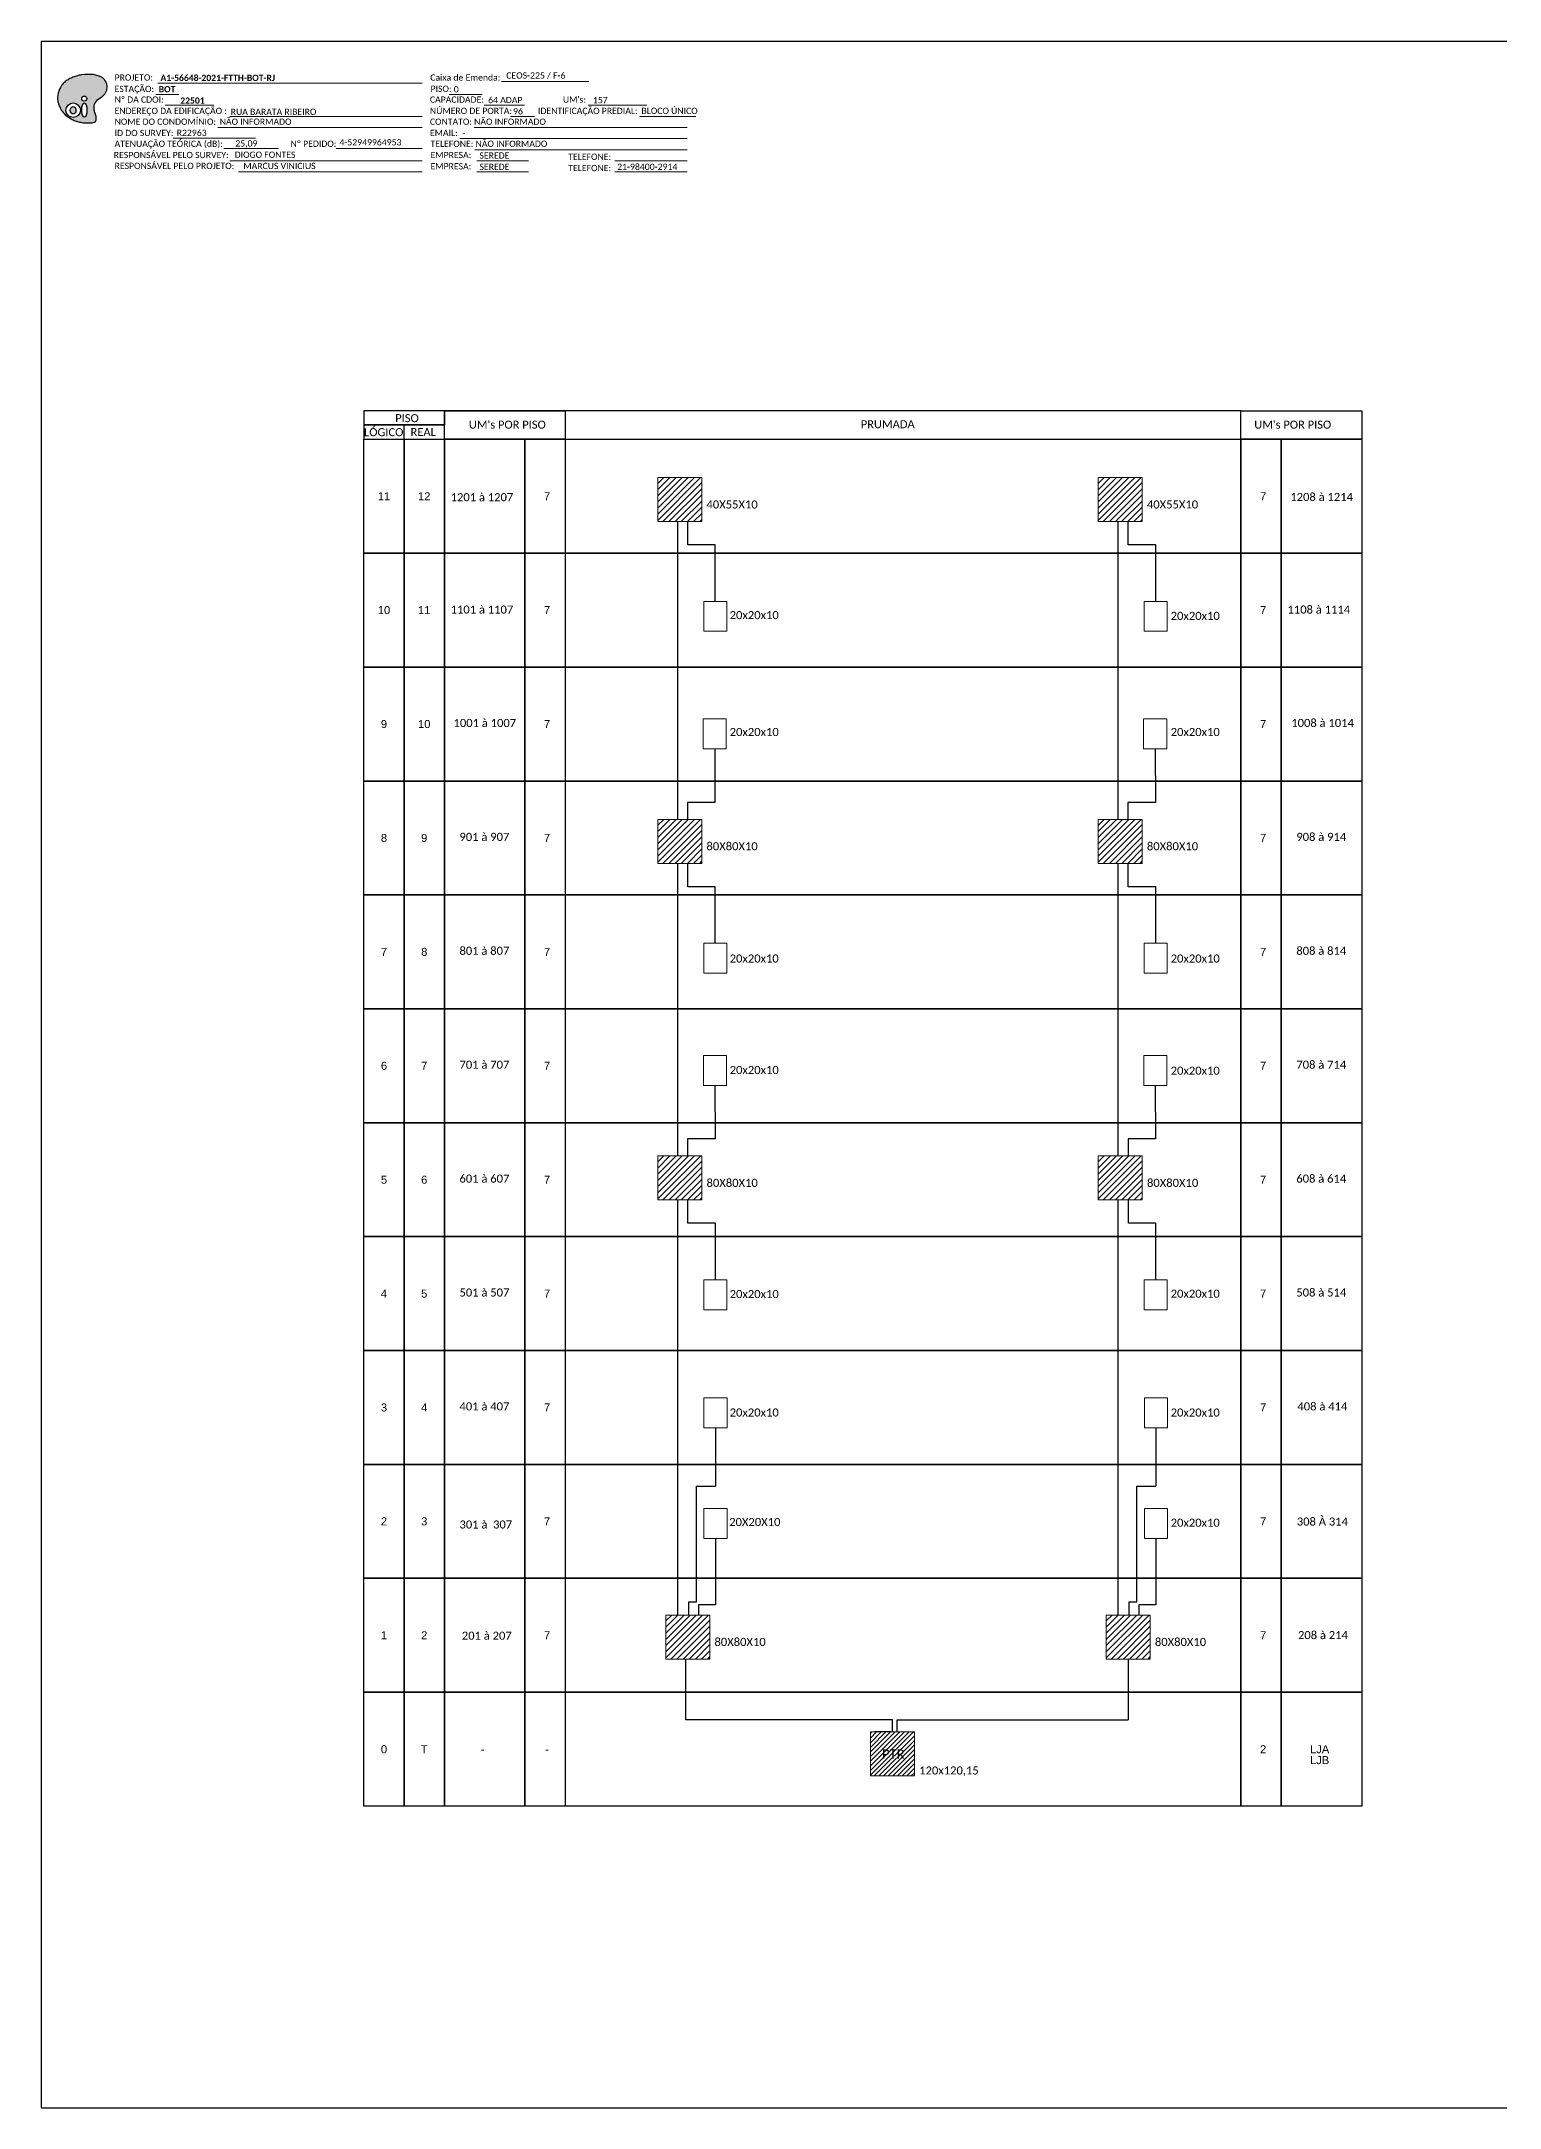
# Model space of a CAD drawing. Header units: millimetres. Extents: x 7977 to 746466, y 369 to 202040.
# Drawn here: x 744701 to 745120, y 201446 to 202040 of the extents above; entities that cross this region are included whole.
import ezdxf
from ezdxf.enums import TextEntityAlignment as Align

# ---------------------------------------------------------------- set-up
doc = ezdxf.new("R2010")
doc.units = ezdxf.units.MM
doc.layers.add('Meio Fio', color=7, linetype='Continuous')
doc.styles.add('ARIAL', font='arial.ttf')
doc.styles.add('WMF-Calibri0', font='calibri.ttf')
doc.styles.add('WMF-Calibri1', font='calibrib.ttf')

# ---------------------------------------------------------------- blocks, each defined once
blk = doc.blocks.new('OI')
h = blk.add_hatch(color=40)
edge = h.paths.add_edge_path()
edge.add_spline(control_points=[(4.35, -0.67), (3.92, -0.99), (3.26, -1.5), (2.81, -2.59), (2.9, -3.5), (3.06, -4.27), (3.31, -4.85), (3.37, -5.39), (3.4, -5.88), (3.2, -6.4), (2.54, -6.61), (1.65, -6.63), (0.55, -6.67), (-0.56, -6.42), (-1.61, -6.14), (-2.77, -5.61), (-3.92, -4.77), (-4.89, -3.7), (-5.34, -2.65), (-5.6, -1.94), (-5.85, -0.96), (-5.71, 0.47), (-5.1, 2.02), (-4.14, 3.02), (-3.3, 3.61), (-2.37, 4.16), (-1.36, 4.44), (-0.56, 4.7), (0.79, 4.85), (2.24, 4.97), (3.79, 4.57), (4.67, 4.21), (5.44, 3.65), (5.76, 2.99), (6.03, 2.21), (6.01, 1.46), (5.72, 0.64), (5.31, 0.08), (4.88, -0.38), (4.51, -0.55), (4.35, -0.67)], knot_values=[0, 0, 0, 0, 1.60434, 2.417191, 3.427595, 4.282808, 4.776746, 5.304182, 5.888771, 6.258406, 6.858137, 7.79129, 8.986195, 10.124242, 11.187857, 12.242908, 13.953784, 15.414161, 16.515391, 17.349188, 17.675853, 19.552021, 21.515531, 22.568638, 23.63245, 24.621084, 25.782718, 26.745347, 27.142653, 29.870543, 31.004649, 31.921532, 32.709589, 33.801391, 34.042471, 35.192333, 35.971461, 36.628871, 37.254359, 37.836911, 37.836911, 37.836911, 37.836911], degree=3, periodic=0)
h.paths.add_polyline_path([(1.13, -0.87, -1), (-0.04, -0.87, -1)], flags=16)
edge = h.paths.add_edge_path(flags=16)
edge.add_ellipse((0.56, -3.59), major_axis=(-0.02, 1.71), ratio=0.361305, start_angle=0, end_angle=360)
h.paths.add_polyline_path([(-0.36, -3.62, -1), (-3.8, -3.62, -1)], flags=16)
edge = h.paths.add_edge_path(flags=0)
edge.add_ellipse((-2.08, -3.62), major_axis=(0, 0.885), ratio=0.758294, start_angle=0, end_angle=360)
at = {"color": 40}
for centre, radius in [((-2.08, -3.62), 1.72), ((0.54, -0.87), 0.587)]:
    blk.add_circle(centre, radius, dxfattribs=at)
blk.add_ellipse((-2.08, -3.62), major_axis=(0, 0.885), ratio=0.758294, start_param=-3.141592653589792, end_param=3.141592653589792, dxfattribs=at)
blk.add_ellipse((0.56, -3.59), major_axis=(-0.02, 1.71), ratio=0.361305, dxfattribs=at)
at = {"color": 40, "start_tangent": (-0.800898, -0.598801), "end_tangent": (-0.800898, -0.598801)}
blk.add_spline([(4.35, -0.67), (3.2, -1.78), (2.9, -2.54), (2.92, -3.55), (3.12, -4.38), (3.28, -4.85), (3.37, -5.37), (3.35, -5.95), (3.2, -6.29), (2.66, -6.55), (1.73, -6.63), (0.54, -6.62), (-0.58, -6.41), (-1.6, -6.11), (-2.56, -5.67), (-3.95, -4.67), (-4.89, -3.56), (-5.37, -2.56), (-5.64, -1.78), (-5.72, -1.46), (-5.63, 0.42), (-4.84, 2.22), (-4.13, 2.99), (-3.27, 3.62), (-2.4, 4.09), (-1.3, 4.47), (-0.37, 4.72), (0.02, 4.77), (2.75, 4.8), (3.85, 4.53), (4.69, 4.16), (5.31, 3.68), (5.85, 2.73), (5.93, 2.5), (5.94, 1.35), (5.67, 0.62), (5.29, 0.08), (4.84, -0.36), (4.35, -0.67)], degree=3, dxfattribs=at)

msp = doc.modelspace()

# ---------------------------------------------------------------- hatches: boundary and pattern name
h = msp.add_hatch()
h.set_pattern_fill('ANSI31', color=1, scale=10, style=0)
h.set_pattern_definition([(45, (742636.6551, 201645.9925), (-0.8838835, 0.8838835), [])])
h.paths.add_polyline_path([(744877.92, 201901.72), (744890.56, 201901.72), (744890.56, 201914.37), (744877.92, 201914.37)])
h = msp.add_hatch()
h.set_pattern_fill('ANSI31', color=1, scale=10, style=0)
h.set_pattern_definition([(45, (742763.2801, 201645.9925), (-0.8838835, 0.8838835), [])])
h.paths.add_polyline_path([(745004.54, 201901.72), (745017.19, 201901.72), (745017.19, 201914.37), (745004.54, 201914.37)])
h = msp.add_hatch()
h.set_pattern_fill('ANSI31', color=1, scale=10, style=0)
h.set_pattern_definition([(45, (742636.6551, 201547.7356), (-0.8838835, 0.8838835), [])])
h.paths.add_polyline_path([(744877.92, 201803.47), (744890.56, 201803.47), (744890.56, 201816.11), (744877.92, 201816.11)])
h = msp.add_hatch()
h.set_pattern_fill('ANSI31', color=1, scale=10, style=0)
h.set_pattern_definition([(45, (742763.2801, 201547.7356), (-0.8838835, 0.8838835), [])])
h.paths.add_polyline_path([(745004.54, 201803.47), (745017.19, 201803.47), (745017.19, 201816.11), (745004.54, 201816.11)])
h = msp.add_hatch()
h.set_pattern_fill('ANSI31', color=1, scale=10, style=0)
h.set_pattern_definition([(45, (742636.6845, 201450.9719), (-0.8838835, 0.8838835), [])])
h.paths.add_polyline_path([(744877.95, 201706.7), (744890.59, 201706.7), (744890.59, 201719.35), (744877.95, 201719.35)])
h = msp.add_hatch()
h.set_pattern_fill('ANSI31', color=1, scale=10, style=0)
h.set_pattern_definition([(45, (742763.3094, 201450.9719), (-0.8838835, 0.8838835), [])])
h.paths.add_polyline_path([(745004.57, 201706.7), (745017.22, 201706.7), (745017.22, 201719.35), (745004.57, 201719.35)])
h = msp.add_hatch()
h.set_pattern_fill('ANSI31', color=1, scale=10, style=0)
h.set_pattern_definition([(45, (742638.9542, 201319.0099), (-0.8838835, 0.8838835), [])])
h.paths.add_polyline_path([(744880.22, 201574.74), (744892.86, 201574.74), (744892.86, 201587.38), (744880.22, 201587.38)])
h = msp.add_hatch()
h.set_pattern_fill('ANSI31', color=1, scale=10, style=0)
h.set_pattern_definition([(45, (742765.5791, 201319.0099), (-0.8838835, 0.8838835), [])])
h.paths.add_polyline_path([(745006.84, 201574.74), (745019.49, 201574.74), (745019.49, 201587.38), (745006.84, 201587.38)])
h = msp.add_hatch()
h.set_pattern_fill('ANSI31', color=1, scale=7.526522, style=0)
h.set_pattern_definition([(45, (744716.2356, 201226.7215), (-0.6652568, 0.6652568), [])])
h.paths.add_polyline_path([(744951.73, 201553.77), (744939.08, 201553.77), (744939.08, 201541.12), (744951.73, 201541.12)])
h.paths.add_polyline_path([(744941.65, 201545.4), (744949.61, 201545.4), (744949.61, 201549.46), (744941.65, 201549.46)], flags=24)

# ---------------------------------------------------------------- linework, layer by layer
msp.add_line((744944.83, 201553.77), (744940.29, 201553.77))
for points in [[(744700.68, 201445.77), (745539.25, 201445.77), (745539.25, 202039.77), (744700.68, 202039.77), (744700.68, 201445.77)], [(744816.56, 201925.38), (745045.58, 201925.38), (745045.58, 201933.6), (744816.56, 201933.6), (744816.56, 201933.6), (744816.56, 201929.49)], [(745045.57, 201925.38), (745045.57, 201933.6)], [(744804.99, 201925.38), (744804.99, 201929.49)]]:
    msp.add_lwpolyline(points)
at = {"color": 7, "lineweight": 0}
for points in [[(744734.15, 202027.73), (744810.13, 202027.73)], [(744832.97, 202028.22), (744858.1, 202028.22)], [(744733.64, 202024.45), (744740.19, 202024.45)], [(744736.3, 202021.38), (744750.24, 202021.38)], [(744817.92, 202024.5), (744827.41, 202024.5)], [(744827.97, 202021.38), (744839.59, 202021.38)], [(744857.91, 202021.38), (744874.77, 202021.38)], [(744751.46, 202015.03), (744810.13, 202015.03)], [(744754.87, 202018.15), (744810.13, 202018.15)], [(744825.09, 202015.03), (744886.32, 202015.03)], [(744835.56, 202018.15), (744842.5, 202018.15)], [(744872.73, 202018.15), (744888.9, 202018.15)], [(744738.62, 202011.97), (744762.25, 202011.97)], [(744753.16, 202009), (744768.83, 202009)], [(744785.49, 202009.01), (744809.98, 202009.01)], [(744785.99, 202009.01), (744810.14, 202009.01)], [(744821.05, 202011.8), (744886.32, 202011.8)], [(744825.33, 202008.56), (744886.32, 202008.56)], [(744754.87, 202005.45), (744810.13, 202005.45)], [(744757.36, 202002.21), (744810.13, 202002.21)], [(744825.94, 202005.45), (744840.74, 202005.45)], [(744825.94, 202002.21), (744840.74, 202002.21)], [(744865.55, 202005.45), (744886.32, 202005.45)], [(744865.55, 202002.21), (744886.32, 202002.21)]]:
    msp.add_lwpolyline(points, dxfattribs=at)
at = {"color": 0}
for points in [[(744793.42, 201929.49), (744816.56, 201929.49), (744816.56, 201933.6), (744793.42, 201933.6)], [(744793.42, 201925.38), (744816.56, 201925.38), (744816.56, 201929.49), (744793.42, 201929.49)]]:
    msp.add_lwpolyline(points, close=True, dxfattribs=at)
for points in [[(745045.58, 201933.6), (745080.3, 201933.6), (745080.3, 201925.38), (745045.58, 201925.38)], [(744793.42, 201925.38), (744804.99, 201925.38), (744804.99, 201892.63), (744793.42, 201892.63)], [(744804.99, 201925.38), (744816.56, 201925.38), (744816.56, 201892.63), (744804.99, 201892.63)], [(744816.56, 201925.38), (745045.58, 201925.38), (745045.58, 201892.63), (744816.56, 201892.63)], [(744816.56, 201925.38), (744839.71, 201925.38), (744839.71, 201892.63), (744816.56, 201892.63)], [(744839.71, 201925.38), (744851.28, 201925.38), (744851.28, 201892.63), (744839.71, 201892.63)], [(745045.58, 201925.38), (745057.16, 201925.38), (745057.16, 201892.63), (745045.58, 201892.63)], [(745057.16, 201925.38), (745080.3, 201925.38), (745080.3, 201892.63), (745057.16, 201892.63)], [(744793.42, 201892.63), (744804.99, 201892.63), (744804.99, 201859.89), (744793.42, 201859.89)], [(744804.99, 201892.63), (744816.56, 201892.63), (744816.56, 201859.89), (744804.99, 201859.89)], [(744816.56, 201892.63), (745045.58, 201892.63), (745045.58, 201859.89), (744816.56, 201859.89)], [(744816.56, 201892.63), (744839.71, 201892.63), (744839.71, 201859.89), (744816.56, 201859.89)], [(744839.71, 201892.63), (744851.28, 201892.63), (744851.28, 201859.89), (744839.71, 201859.89)], [(745045.58, 201892.63), (745057.16, 201892.63), (745057.16, 201859.89), (745045.58, 201859.89)], [(745057.16, 201892.63), (745080.3, 201892.63), (745080.3, 201859.89), (745057.16, 201859.89)], [(744793.42, 201859.89), (744804.99, 201859.89), (744804.99, 201827.14), (744793.42, 201827.14)], [(744804.99, 201859.89), (744816.56, 201859.89), (744816.56, 201827.14), (744804.99, 201827.14)], [(744816.56, 201859.89), (745045.58, 201859.89), (745045.58, 201827.14), (744816.56, 201827.14)], [(744816.56, 201859.89), (744839.71, 201859.89), (744839.71, 201827.14), (744816.56, 201827.14)], [(744839.71, 201859.89), (744851.28, 201859.89), (744851.28, 201827.14), (744839.71, 201827.14)], [(745045.58, 201859.89), (745057.16, 201859.89), (745057.16, 201827.14), (745045.58, 201827.14)], [(745057.16, 201859.89), (745080.3, 201859.89), (745080.3, 201827.14), (745057.16, 201827.14)], [(744793.42, 201827.14), (744804.99, 201827.14), (744804.99, 201794.4), (744793.42, 201794.4)], [(744804.99, 201827.14), (744816.56, 201827.14), (744816.56, 201794.4), (744804.99, 201794.4)], [(744816.56, 201827.14), (745045.58, 201827.14), (745045.58, 201794.4), (744816.56, 201794.4)], [(744816.56, 201827.14), (744839.71, 201827.14), (744839.71, 201794.4), (744816.56, 201794.4)], [(744839.71, 201827.14), (744851.28, 201827.14), (744851.28, 201794.4), (744839.71, 201794.4)], [(745045.58, 201827.14), (745057.16, 201827.14), (745057.16, 201794.4), (745045.58, 201794.4)], [(745057.16, 201827.14), (745080.3, 201827.14), (745080.3, 201794.4), (745057.16, 201794.4)], [(744793.42, 201794.4), (744804.99, 201794.4), (744804.99, 201761.66), (744793.42, 201761.66)], [(744804.99, 201794.4), (744816.56, 201794.4), (744816.56, 201761.66), (744804.99, 201761.66)], [(744816.56, 201794.4), (745045.58, 201794.4), (745045.58, 201761.66), (744816.56, 201761.66)], [(744816.56, 201794.4), (744839.71, 201794.4), (744839.71, 201761.66), (744816.56, 201761.66)], [(744839.71, 201794.4), (744851.28, 201794.4), (744851.28, 201761.66), (744839.71, 201761.66)], [(745045.58, 201794.4), (745057.16, 201794.4), (745057.16, 201761.66), (745045.58, 201761.66)], [(745057.16, 201794.4), (745080.3, 201794.4), (745080.3, 201761.66), (745057.16, 201761.66)], [(744793.42, 201761.66), (744804.99, 201761.66), (744804.99, 201728.91), (744793.42, 201728.91)], [(744804.99, 201761.66), (744816.56, 201761.66), (744816.56, 201728.91), (744804.99, 201728.91)], [(744816.56, 201761.66), (745045.58, 201761.66), (745045.58, 201728.91), (744816.56, 201728.91)], [(744816.56, 201761.66), (744839.71, 201761.66), (744839.71, 201728.91), (744816.56, 201728.91)], [(744839.71, 201761.66), (744851.28, 201761.66), (744851.28, 201728.91), (744839.71, 201728.91)], [(745045.58, 201761.66), (745057.16, 201761.66), (745057.16, 201728.91), (745045.58, 201728.91)], [(745057.16, 201761.66), (745080.3, 201761.66), (745080.3, 201728.91), (745057.16, 201728.91)], [(744793.42, 201728.91), (744804.99, 201728.91), (744804.99, 201696.17), (744793.42, 201696.17)], [(744804.99, 201728.91), (744816.56, 201728.91), (744816.56, 201696.17), (744804.99, 201696.17)], [(744816.56, 201728.91), (745045.58, 201728.91), (745045.58, 201696.17), (744816.56, 201696.17)], [(744816.56, 201728.91), (744839.71, 201728.91), (744839.71, 201696.17), (744816.56, 201696.17)], [(744839.71, 201728.91), (744851.28, 201728.91), (744851.28, 201696.17), (744839.71, 201696.17)], [(745045.58, 201728.91), (745057.16, 201728.91), (745057.16, 201696.17), (745045.58, 201696.17)], [(745057.16, 201728.91), (745080.3, 201728.91), (745080.3, 201696.17), (745057.16, 201696.17)], [(744793.42, 201696.17), (744804.99, 201696.17), (744804.99, 201663.43), (744793.42, 201663.43)], [(744804.99, 201696.17), (744816.56, 201696.17), (744816.56, 201663.43), (744804.99, 201663.43)], [(744816.56, 201696.17), (745045.58, 201696.17), (745045.58, 201663.43), (744816.56, 201663.43)], [(744816.56, 201696.17), (744839.71, 201696.17), (744839.71, 201663.43), (744816.56, 201663.43)], [(744839.71, 201696.17), (744851.28, 201696.17), (744851.28, 201663.43), (744839.71, 201663.43)], [(745045.58, 201696.17), (745057.16, 201696.17), (745057.16, 201663.43), (745045.58, 201663.43)], [(745057.16, 201696.17), (745080.3, 201696.17), (745080.3, 201663.43), (745057.16, 201663.43)], [(744793.42, 201663.43), (744804.99, 201663.43), (744804.99, 201630.68), (744793.42, 201630.68)], [(744804.99, 201663.43), (744816.56, 201663.43), (744816.56, 201630.68), (744804.99, 201630.68)], [(744816.56, 201663.43), (745045.58, 201663.43), (745045.58, 201630.68), (744816.56, 201630.68)], [(744816.56, 201663.43), (744839.71, 201663.43), (744839.71, 201630.68), (744816.56, 201630.68)], [(744839.71, 201663.43), (744851.28, 201663.43), (744851.28, 201630.68), (744839.71, 201630.68)], [(745045.58, 201663.43), (745057.16, 201663.43), (745057.16, 201630.68), (745045.58, 201630.68)], [(745057.16, 201663.43), (745080.3, 201663.43), (745080.3, 201630.68), (745057.16, 201630.68)], [(744793.42, 201630.68), (744804.99, 201630.68), (744804.99, 201597.94), (744793.42, 201597.94)], [(744804.99, 201630.68), (744816.56, 201630.68), (744816.56, 201597.94), (744804.99, 201597.94)], [(744816.56, 201630.68), (745045.58, 201630.68), (745045.58, 201597.94), (744816.56, 201597.94)], [(744816.56, 201630.68), (744839.71, 201630.68), (744839.71, 201597.94), (744816.56, 201597.94)], [(744839.71, 201630.68), (744851.28, 201630.68), (744851.28, 201597.94), (744839.71, 201597.94)], [(745045.58, 201630.68), (745057.16, 201630.68), (745057.16, 201597.94), (745045.58, 201597.94)], [(745057.16, 201630.68), (745080.3, 201630.68), (745080.3, 201597.94), (745057.16, 201597.94)], [(744793.42, 201597.94), (744804.99, 201597.94), (744804.99, 201565.19), (744793.42, 201565.19)], [(744804.99, 201597.94), (744816.56, 201597.94), (744816.56, 201565.19), (744804.99, 201565.19)], [(744816.56, 201597.94), (745045.58, 201597.94), (745045.58, 201565.19), (744816.56, 201565.19)], [(744816.56, 201597.94), (744839.71, 201597.94), (744839.71, 201565.19), (744816.56, 201565.19)], [(744839.71, 201597.94), (744851.28, 201597.94), (744851.28, 201565.19), (744839.71, 201565.19)], [(745045.58, 201597.94), (745057.16, 201597.94), (745057.16, 201565.19), (745045.58, 201565.19)], [(745057.16, 201597.94), (745080.3, 201597.94), (745080.3, 201565.19), (745057.16, 201565.19)], [(744793.42, 201565.19), (744804.99, 201565.19), (744804.99, 201532.45), (744793.42, 201532.45)], [(744804.99, 201565.19), (744816.56, 201565.19), (744816.56, 201532.45), (744804.99, 201532.45)], [(744816.56, 201565.19), (745045.58, 201565.19), (745045.58, 201532.45), (744816.56, 201532.45)], [(744816.56, 201565.19), (744839.71, 201565.19), (744839.71, 201532.45), (744816.56, 201532.45)], [(744839.71, 201565.19), (744851.28, 201565.19), (744851.28, 201532.45), (744839.71, 201532.45)], [(745045.58, 201565.19), (745057.16, 201565.19), (745057.16, 201532.45), (745045.58, 201532.45)], [(745057.16, 201565.19), (745080.3, 201565.19), (745080.3, 201532.45), (745057.16, 201532.45)]]:
    msp.add_lwpolyline(points, close=True)
at = {"color": 1, "lineweight": 0}
for points in [[(744877.92, 201914.37), (744890.56, 201914.37), (744890.56, 201901.72), (744877.92, 201901.72)], [(745004.54, 201914.37), (745017.19, 201914.37), (745017.19, 201901.72), (745004.54, 201901.72)], [(744877.92, 201816.11), (744890.56, 201816.11), (744890.56, 201803.47), (744877.92, 201803.47)], [(745004.54, 201816.11), (745017.19, 201816.11), (745017.19, 201803.47), (745004.54, 201803.47)], [(744877.95, 201719.35), (744890.59, 201719.35), (744890.59, 201706.7), (744877.95, 201706.7)], [(745004.57, 201719.35), (745017.22, 201719.35), (745017.22, 201706.7), (745004.57, 201706.7)], [(744880.22, 201587.38), (744892.86, 201587.38), (744892.86, 201574.74), (744880.22, 201574.74)], [(745006.84, 201587.38), (745019.49, 201587.38), (745019.49, 201574.74), (745006.84, 201574.74)], [(744939.08, 201553.77), (744951.73, 201553.77), (744951.73, 201541.12), (744939.08, 201541.12)]]:
    msp.add_lwpolyline(points, close=True, dxfattribs=at)
at = {"color": 3}
for points in [[(744883.66, 201816.11), (744883.66, 201901.72)], [(744894.45, 201878.79), (744894.45, 201895.01), (744886.56, 201895.01), (744886.56, 201901.72)], [(745010.28, 201816.11), (745010.28, 201901.72)], [(745021.07, 201878.79), (745021.07, 201895.01), (745013.19, 201895.01), (745013.19, 201901.72)], [(744894.3, 201836.38), (744894.36, 201821)], [(745020.92, 201836.38), (745020.98, 201821)], [(744894.36, 201821), (744886.47, 201821)], [(744886.47, 201821), (744886.47, 201816.11)], [(745020.98, 201821), (745013.1, 201821)], [(745013.1, 201821), (745013.1, 201816.11)], [(744883.69, 201719.35), (744883.66, 201803.47)], [(744894.45, 201780.54), (744894.45, 201796.75), (744886.56, 201796.75), (744886.56, 201803.47)], [(745010.31, 201719.35), (745010.28, 201803.47)], [(745021.07, 201780.54), (745021.07, 201796.75), (745013.19, 201796.75), (745013.19, 201803.47)], [(744894.33, 201739.62), (744894.39, 201724.24)], [(745020.95, 201739.62), (745021.01, 201724.24)], [(744894.39, 201724.24), (744886.5, 201724.24)], [(744886.5, 201724.24), (744886.5, 201719.35)], [(745021.01, 201724.24), (745013.13, 201724.24)], [(745013.13, 201724.24), (745013.13, 201719.35)], [(744883.69, 201587.38), (744883.69, 201706.7)], [(744894.48, 201683.77), (744894.48, 201699.99), (744886.59, 201699.99), (744886.59, 201706.7)], [(745010.31, 201587.38), (745010.31, 201706.7)], [(745021.1, 201683.77), (745021.1, 201699.99), (745013.22, 201699.99), (745013.22, 201706.7)], [(744894.52, 201641.23), (744894.52, 201624.48)], [(745021.14, 201641.23), (745021.14, 201624.48)], [(744889.01, 201591.16), (744889.01, 201624.48), (744894.52, 201624.48)], [(745015.64, 201591.16), (745015.64, 201624.48), (745021.14, 201624.48)], [(744894.52, 201609.41), (744894.52, 201590.33), (744889.61, 201590.33), (744889.61, 201587.38)], [(745021.14, 201609.41), (745021.14, 201590.33), (745016.23, 201590.33), (745016.23, 201587.38)], [(744886.81, 201587.38), (744886.81, 201591.16), (744886.81, 201591.16)], [(744886.81, 201591.16), (744889.01, 201591.16)], [(745013.44, 201587.38), (745013.44, 201591.16), (745013.44, 201591.16)], [(745013.44, 201591.16), (745015.64, 201591.16)], [(744885.96, 201557.25), (744885.96, 201574.74)], [(745013.16, 201574.74), (745013.16, 201557.25)], [(744945.41, 201553.77), (744945.41, 201557.25), (744885.96, 201557.25)], [(744946.74, 201553.77), (744946.74, 201557.25), (745013.16, 201557.25)]]:
    msp.add_lwpolyline(points, dxfattribs=at)
at = {"color": 0, "lineweight": 0}
for points in [[(744891.14, 201878.79), (744897.76, 201878.79), (744897.76, 201870.17), (744891.14, 201870.17)], [(745017.76, 201878.79), (745024.38, 201878.79), (745024.38, 201870.17), (745017.76, 201870.17)], [(744890.99, 201845), (744897.61, 201845), (744897.61, 201836.38), (744890.99, 201836.38)], [(745017.61, 201845), (745024.23, 201845), (745024.23, 201836.38), (745017.61, 201836.38)], [(744891.14, 201780.54), (744897.76, 201780.54), (744897.76, 201771.92), (744891.14, 201771.92)], [(745017.76, 201780.54), (745024.38, 201780.54), (745024.38, 201771.92), (745017.76, 201771.92)], [(744891.02, 201748.24), (744897.64, 201748.24), (744897.64, 201739.62), (744891.02, 201739.62)], [(745017.64, 201748.24), (745024.26, 201748.24), (745024.26, 201739.62), (745017.64, 201739.62)], [(744891.17, 201683.77), (744897.79, 201683.77), (744897.79, 201675.15), (744891.17, 201675.15)], [(745017.79, 201683.77), (745024.41, 201683.77), (745024.41, 201675.15), (745017.79, 201675.15)], [(744891.2, 201649.85), (744897.83, 201649.85), (744897.83, 201641.23), (744891.2, 201641.23)], [(745017.83, 201649.85), (745024.45, 201649.85), (745024.45, 201641.23), (745017.83, 201641.23)], [(744891.2, 201618.03), (744897.83, 201618.03), (744897.83, 201609.41), (744891.2, 201609.41)], [(745017.83, 201618.03), (745024.45, 201618.03), (745024.45, 201609.41), (745017.83, 201609.41)]]:
    msp.add_lwpolyline(points, close=True, dxfattribs=at)
at = {"layer": 'Meio Fio', "color": 0}
msp.add_lwpolyline([(744816.56, 201933.6), (744851.28, 201933.6), (744851.28, 201925.38), (744816.56, 201925.38)], close=True, dxfattribs=at)

# ---------------------------------------------------------------- block references
at = {"color": 7, "xscale": 1.213923925196705, "yscale": 1.21392392515554, "zscale": 1.213923925163967, "rotation": 0.153289602326381}
msp.add_blockref('OI', (744712.35, 202024.36), dxfattribs=at)

# ---------------------------------------------------------------- texts
at = {"color": 7, "lineweight": 0, "style": 'WMF-Calibri0'}
for s, height, p in [('PROJETO:', 1.793, (744721.75, 202028.48)), ('ESTAÇÃO:', 1.793, (744721.75, 202025.2)), ('Caixa de Emenda:', 1.7927, (744812.51, 202028.48)), ('PISO:', 1.793, (744812.58, 202025.24)), ('ENDEREÇO DA EDIFICAÇÃO :', 1.7927, (744721.75, 202018.89)), ('Nº DA CDOI:', 1.7927, (744721.75, 202022.13)), ('CAPACIDADE:', 1.7927, (744812.4, 202022.13)), ('NÚMERO DE PORTA:', 1.7927, (744812.4, 202018.89)), ('IDENTIFICAÇÃO PREDIAL:', 1.7927, (744843.48, 202018.89)), ("UM's:", 1.793, (744850.64, 202022.13)), ('BLOCO ÚNICO', 1.7927, (744873.23, 202018.89)), ('NOME DO CONDOMÍNIO:', 1.7927, (744721.75, 202015.78)), ('ID DO SURVEY:', 1.7927, (744721.75, 202012.54)), ('NÃO INFORMADO', 1.7927, (744751.97, 202015.78)), ('CONTATO: NÃO INFORMADO', 1.7927, (744812.4, 202015.78)), ('EMAIL:', 1.793, (744812.4, 202012.54)), ('RESPONSÁVEL PELO SURVEY:', 1.7927, (744721.51, 202006.2)), ('ATENUAÇÃO TEÓRICA (dB):', 1.7927, (744721.75, 202009.43)), ('Nº PEDIDO:', 1.793, (744772.34, 202009.44)), ('TELEFONE: NÃO INFORMADO', 1.7927, (744812.58, 202009.43)), ('EMPRESA:', 1.793, (744812.58, 202006.2)), ('RESPONSÁVEL PELO PROJETO:', 1.7927, (744721.75, 202003.08)), ('EMPRESA:', 1.793, (744812.58, 202002.96)), ('TELEFONE:', 1.793, (744852.19, 202005.69)), ('TELEFONE:', 1.793, (744852.19, 202002.45))]:
    msp.add_text(s, height=height, dxfattribs=at).set_placement(p)
at = {"color": 7, "linetype": 'Continuous'}
for s, height, style, p in [('BOT', 1.793, 'WMF-Calibri1', (744734.43, 202025.11)), ('A1-56648-2021-FTTH-BOT-RJ', 1.7927, 'WMF-Calibri1', (744734.95, 202028.38)), ('0', 1.79, 'WMF-Calibri0', (744819.27, 202025.09)), ('CEOS-225 / F-6', 1.7927, 'WMF-Calibri0', (744834.36, 202029.06)), ('RUA BARATA RIBEIRO', 1.7927, 'WMF-Calibri0', (744755.14, 202018.61)), ('96', 1.793, 'WMF-Calibri0', (744836.31, 202018.75)), ('DIOGO FONTES', 1.7927, 'WMF-Calibri0', (744756.27, 202006.29)), ('-', 1.79, 'WMF-Calibri0', (744821.75, 202012.4)), ('SEREDE', 1.793, 'WMF-Calibri0', (744826.65, 202006.05)), ('MARCUS VINICIUS', 1.7927, 'WMF-Calibri0', (744758.76, 202003.05)), ('SEREDE', 1.793, 'WMF-Calibri0', (744826.65, 202002.81)), ('21-98400-2914', 1.7927, 'WMF-Calibri0', (744866.25, 202002.81))]:
    msp.add_text(s, height=height, dxfattribs=dict(at, style=style)).set_placement(p)
at = {"color": 7, "linetype": 'Continuous', "style": 'WMF-Calibri1'}
msp.add_text('22501', height=1.793, dxfattribs=at).set_placement((744744.14, 202021.84), align=Align.CENTER)
at = {"color": 0, "linetype": 'Continuous', "style": 'WMF-Calibri0'}
for s, p in [('64 ADAP', (744829.15, 202022)), ('157', (744859.27, 202021.98)), ('R22963', (744739.61, 202012.58))]:
    msp.add_text(s, height=1.793, dxfattribs=at).set_placement(p)
at = {"color": 0, "lineweight": 0, "style": 'WMF-Calibri0'}
msp.add_text('25,09', height=1.793, dxfattribs=at).set_placement((744756.46, 202009.52))
at = {"color": 7, "style": 'WMF-Calibri0'}
msp.add_text('4-52949964953', height=1.7927, dxfattribs=at).set_placement((744786.39, 202009.85))
at = {"color": 0, "style": 'WMF-Calibri0'}
for s, p in [('     PISO', (744798.38, 201930.3)), ("UM's POR PISO", (744823.6, 201928.44)), ('PRUMADA', (744936.27, 201928.56)), ("UM's POR PISO", (745049.4, 201928.44)), ('  LÓGICO', (744791.83, 201926.27)), ('    REAL', (744803.59, 201926.32))]:
    msp.add_text(s, height=2.3, dxfattribs=at).set_placement(p)
at = {"style": 'WMF-Calibri0'}
for s, height, p in [('1201 à 1207', 2.317, (744818.36, 201907.57)), ('40X55X10', 2.317, (744891.91, 201905.48)), ('40X55X10', 2.317, (745018.54, 201905.48)), ('1208 à 1214', 2.317, (745059.78, 201907.64)), ('1101 à 1107', 2.317, (744818.36, 201875.27)), ('1108 à 1114', 2.317, (745058.96, 201875.27)), ('20x20x10', 2.317, (744898.59, 201873.68)), ('20x20x10', 2.317, (745025.38, 201873.45)), ('1001 à 1007', 2.317, (744819.19, 201842.67)), ('20x20x10', 2.317, (744898.59, 201840.07)), ('20x20x10', 2.317, (745025.38, 201840.07)), ('1008 à 1014', 2.317, (745060.05, 201842.67)), ('901 à 907', 2.317, (744820.9, 201809.92)), ('908 à 914', 2.317, (745061.5, 201809.92)), ('80X80X10', 2.317, (744891.91, 201807.23)), ('80X80X10', 2.317, (745018.54, 201807.23)), ('801 à 807', 2.317, (744820.9, 201777.18)), ('20x20x10', 2.317, (744898.59, 201774.96)), ('20x20x10', 2.317, (745025.38, 201774.95)), ('808 à 814', 2.317, (745061.5, 201777.18)), ('701 à 707', 2.317, (744820.9, 201744.44)), ('708 à 714', 2.317, (745061.5, 201744.44)), ('20x20x10', 2.317, (744898.59, 201742.92)), ('20x20x10', 2.317, (745025.38, 201742.71)), ('601 à 607', 2.317, (744820.9, 201711.69)), ('80X80X10', 2.317, (744891.94, 201710.46)), ('80X80X10', 2.317, (745018.57, 201710.46)), ('608 à 614', 2.317, (745061.5, 201711.69)), ('501 à 507', 2.317, (744820.9, 201678.95)), ('20x20x10', 2.317, (744898.59, 201678.5)), ('20x20x10', 2.317, (745025.38, 201678.62)), ('508 à 514', 2.317, (745061.5, 201678.95)), ('401 à 407', 2.317, (744820.9, 201646.21)), ('20x20x10', 2.317, (744898.59, 201644.46)), ('20x20x10', 2.317, (745025.38, 201644.44)), ('408 à 414', 2.317, (745061.81, 201646.21)), ('308 À 314', 2.317, (745061.64, 201613.1)), ('301 à  307', 2.317, (744820.9, 201612.26)), ('20X20X10', 2.317, (744898.45, 201612.98)), ('20x20x10', 2.317, (745025.38, 201612.77)), ('201 à 207', 2.317, (744821.58, 201580.3)), ('80X80X10', 2.317, (744894.21, 201578.5)), ('80X80X10', 2.317, (745020.84, 201578.5)), ('208 à 214', 2.317, (745061.98, 201580.47)), ('PTR', 2.711, (744942.33, 201546.09)), ('120x120,15', 2.317, (744953.08, 201541.55))]:
    msp.add_text(s, height=height, dxfattribs=at).set_placement(p)
at = {"style": 'ARIAL', "flags": 12}
for tag, p in [('11', (744799.2, 201909)), ('12', (744810.77, 201909)), ('7', (744846.08, 201909)), ('7', (745051.96, 201909)), ('10', (744799.2, 201876.26)), ('11', (744810.77, 201876.26)), ('7', (744846.08, 201876.26)), ('7', (745051.96, 201876.26)), ('9', (744799.2, 201843.52)), ('10', (744810.77, 201843.52)), ('7', (744846.08, 201843.52)), ('7', (745051.96, 201843.52)), ('8', (744799.2, 201810.77)), ('9', (744810.77, 201810.77)), ('7', (744846.08, 201810.77)), ('7', (745051.96, 201810.77)), ('7', (744799.2, 201778.03)), ('8', (744810.77, 201778.03)), ('7', (744846.08, 201778.03)), ('7', (745051.96, 201778.03)), ('6', (744799.2, 201745.29)), ('7', (744810.77, 201745.29)), ('7', (744846.08, 201745.29)), ('7', (745051.96, 201745.29)), ('5', (744799.2, 201712.54)), ('6', (744810.77, 201712.54)), ('7', (744846.08, 201712.54)), ('7', (745051.96, 201712.54)), ('4', (744799.2, 201679.8)), ('5', (744810.77, 201679.8)), ('7', (744846.08, 201679.8)), ('7', (745051.96, 201679.8)), ('3', (744799.2, 201647.05)), ('4', (744810.77, 201647.05)), ('7', (744846.08, 201647.05)), ('7', (745051.96, 201647.05)), ('2', (744799.2, 201614.31)), ('3', (744810.77, 201614.31)), ('7', (744846.08, 201614.31)), ('7', (745051.96, 201614.31)), ('1', (744799.2, 201581.57)), ('2', (744810.77, 201581.57)), ('7', (744846.08, 201581.57)), ('7', (745051.96, 201581.57)), ('0', (744799.2, 201548.82)), ('T', (744810.77, 201548.82)), ('-', (744827.6, 201548.82)), ('-', (744846.08, 201548.82)), ('2', (745051.96, 201548.82)), ('LJA', (745068.2, 201548.82)), ('LJB', (745068.2, 201545.68))]:
    msp.add_attdef(tag, text='XX', height=2.3, dxfattribs=at).set_placement(p, align=Align.MIDDLE_CENTER)

doc.saveas('drawing.dxf')
